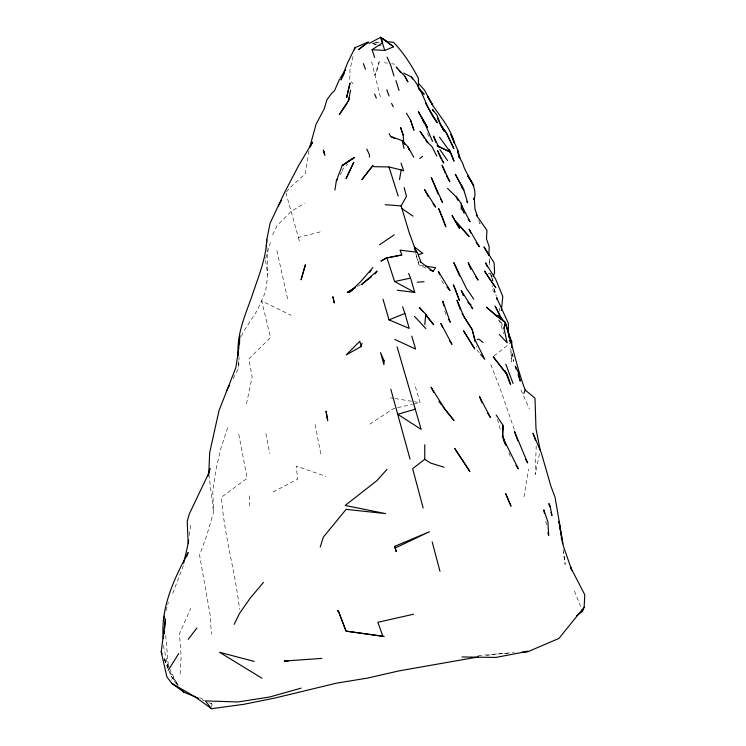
<?xml version="1.0" encoding="UTF-8"?>
<svg xmlns="http://www.w3.org/2000/svg" width="746" height="746" viewBox="0 0 746 746"><rect width="100%" height="100%" fill="white"/><g stroke="black" fill="none" stroke-linecap="round" stroke-linejoin="round"><path stroke-width="0.56" stroke-dasharray="3.73 2.8" d="M233.209 378.353L238.701 368.104L239.065 356.83M536.215 445.949L535.199 474.419L539.759 452.309M180.178 673.899L181.138 656.275L179.432 633.83L190.762 608.428M211.687 706.826L212.013 704.01L208.917 702.415M267.012 247.551L267.758 274.715L265.669 291.565L257.211 310.532L242.469 333.275L241.098 338.6M189.26 535.488L190.957 522.955M308.975 150.962L305.282 173.827L289.392 188.132L286.585 191.778M524.018 496.873L528.532 469.206M246.497 403.763L252.148 376.935L248.828 358.994L270.5 337.546L261.678 300.927L291.22 315.353M353.017 56.463L350.023 69.695L349.725 79.962L353.082 83.832M166.013 610.778L168.372 602.134M342.302 171.086L342.89 168.997L347.608 164.12M227.661 427.728L220.723 449.008L215.771 470.428L212.824 491.502L213.561 512.325L206.651 535.749L199.574 555.024L210.036 614.275L211.435 634.221M265.688 258.396L270.444 242.543M492.248 280.02L492.92 277.866M183.413 565.58L172.512 593.919M272.654 234.85L277.074 225.562L291.294 211.277L304.555 203.266M340.12 174.732L341.761 172M493.899 356.084L510.898 342.703M369.783 424.166L393.562 408.538L412.342 404.36M357.166 286.604L361.111 284.301M273.008 492.006L297.701 479.184L296.143 466.119L325.899 476.377M285.877 192.692L298.409 237.489L320.873 231.698M413.452 404.118L420.082 402.644L414.552 383.836M488.08 273.791L490.253 273.353M486.485 655.538L494.477 654.158L514.162 652.47M478.223 655.557L509.313 653.114M373.504 43.082L380.059 42.597M375.387 42.541L379.994 42.513M384.321 62.701L387.454 63.14M391.641 63.736L394.774 64.175M423.663 265.874L419.336 265.212L415.699 253.239M390.54 397.805L393.944 398.364M395.082 398.55L413.265 401.525M414.394 401.712L420.082 402.644M372.711 43.697L379.043 45.357M372.468 43.427L376.814 44.667M377.896 44.984L381.159 45.916M202.623 700.046L204.712 700.923M208.88 702.685L212.013 704.01M425.742 268.131L418.767 264.709L416.184 255.365M199.62 697.65L203.751 699.767M443.851 283.694L442.313 282.007L440.737 277.736M479.258 352.746L477.198 350.284L476.144 345.92M178.191 685.033L171.16 676.156L168.997 670.887M429.043 136.779L426.628 131.79M176.653 684.157L171.16 676.156L171.496 680.268M498.421 319.764L500.165 322.44L503.531 333.611M169.855 671.661L177.94 685.705M445.931 314.514L444.439 310.289M164.279 658.056L168.876 667.26M169.389 668.276L178.07 685.667M521.016 389.971L529.334 408.901M478.811 220.975L480.07 223.921L478.969 220.695M164.297 659.222L167.822 667.567M574.411 591.028L582.16 610.237M490.831 364.496L500.435 389.431L514.395 429.771M164.241 659.296L168.568 669.833M508.865 452.841L511.01 458.165M489.908 272.905L492.957 280.888L491.8 275.6M493.899 288.31L495.829 293.43L492.985 290.735L492.099 285.382M493.768 288.683L496.332 296.255M497.433 419.401L500.883 431.421M380.376 96.933L371.527 61.461M298.409 237.489L299.64 242.431M276.878 250.544L287.742 299.342M163.327 645.411L168.214 667.446M238.767 434.312L247.196 478.27L221.441 497.218C224.108 535.134 235.335 571.762 239.587 609.454M320.761 453.857L314.765 422.656M265.902 433.557L269.763 453.568M545.82 521.221L546.426 524.643M499.13 307.939L499.689 311.203M501.545 322.076L502.095 325.34L501.899 323.027M265.548 260.54L267.758 274.715M510.786 348.606L511.597 361.819L510.851 349.165M499.848 320.23L500.165 322.44M512.437 353.464L513.593 361.446L512.567 353.874M563.071 549.718L565.17 564.47L563.622 551.872M208.917 474.344L213.561 512.325M489.152 258.638L489.74 265.026L489.507 258.601M165.705 635.508L168.503 667.381M491.213 274.584L491.474 280.002M238.468 361.428L238.701 368.104M249.593 495.829L249.826 508.082M379.21 61.694L376.506 72.623L374.902 75.225L379.21 61.694"/><path stroke-width="1.12" d="M404.845 76.297L407.857 81.734L404.845 76.297L396.219 67.056L397.618 68.809M163.337 638.623C160.343 607.803 174.051 579.027 188.132 552.534L186.556 556.88M423.168 508.045L412.631 468.665L424.726 459.331L424.791 444.747M501.377 310.448L502.785 296.516L495.67 279.256L485.497 262.844L487.278 266.844M369.457 157.07L369.512 154.916L366.827 149.107M239.457 344.447L239.746 335.43L238.729 348.354L235.904 367.498L218.979 410.71L209.71 452.496L208.768 473.197L189.223 514.106L187.227 521.519L188.179 543.461L183.637 563.342M511.514 347.524L511.793 341.994L508.436 332.986L508.371 323.326L496.538 297.505L497.069 299.584M576.621 615.823L582.598 611.319L584.137 607.225L584.789 594.795L570.429 566.997L571.874 570.597L563.379 546.1L555.061 497.237L550.846 486.066L541.288 452.803L532.961 433.221L535.591 440.457M503.13 425.481L502.459 436.876L503.13 425.481L496.174 415.037M266.322 246.236L266.788 239.634L270.08 223.268L284.972 191.75L298.381 166.032L312.602 142.076L310.271 146.794M474.083 199.583L474.242 197.569L474.941 208.973L477.496 216.405M164.251 633.904L164.53 630.445M164.717 628.141L165.453 618.928L161.211 651.911L166.899 676.93L171.739 683.355L183.824 692.129L198.445 698.293M424.782 324.575L425.78 314.262L419.392 307.464L422.945 311.781M474.13 199.518C478.158 185.782 465.924 175.832 462.772 163.449L460.646 159.504L457.485 149.909L459.303 157.816M266.788 239.634C266.042 257.957 259.114 274.892 253.323 291.984C246.469 312.798 236.137 333.359 238.272 355.87M188.179 543.461L188.645 540.039M352.317 159.252L353.893 157.62L342.172 165.603L336.287 181.129L334.917 190.016M399.511 179.562L401.189 169.939L388.992 166.964L373.392 166.647L372.478 165.342M350.592 90.21L348.354 101.577L349.091 97.81L348.307 100.747L339.29 114.632L347.058 103.442M354.518 49.851L355.021 47.641L368.123 42.186L368.487 42.587M362.015 343.207L361.195 346.526L346.191 354.928L359.786 341.286L361.129 346.368M208.768 473.197L209.999 468.637L207.78 476.517M163.365 620.513L164.54 616.187M309.637 147.605L316.071 124.246L324.174 108.935L326.925 99.805L331.839 93.082L334.432 90.909L339.486 79.318M503.932 328.053L505.452 322.673L499.205 315.791L495.503 315.288L486.401 307.184L505.452 322.673L504.016 328.66L507.159 342.834L499.326 334.497M493.255 276.785L494.607 272.458L494.076 262.769L483.967 246.833L488.854 255.44L489.208 246.712L486.467 238.934L486.961 230.383L476.293 215.072M320.239 546.977L323.344 537.101L346.125 509.359L385.617 513.612L345.184 505.462L376.777 480.741L387.034 469.346M523.869 393.431L525.156 389.999C517.025 368.44 512.633 345.631 505.723 323.689L507.942 332.427M355.021 47.641L347.431 63.186L340.959 79.934L344.493 72.866M234.169 624.355L239.522 613.417L250.264 598.068L263.431 582.449M226.336 391.23L229.358 385.523M401.628 254.125L400.033 250.134L416.38 252.157L409.134 232.519L401.152 205.905L406.477 196.394L404.173 187.591M278.333 205.915L281.568 200.245M336.287 181.129L337.379 179.301M168.242 670.281L178.704 653.617M340.129 78.162L345.678 69.648M369.802 272.337L371.06 270.406M429.938 269.959L433.081 271.339L435.552 267.683L425.817 266.201M375.117 273.885L377.103 271.022L361.418 284.599L371.461 276.738M188.179 639.397L196.879 628.029M584.137 607.225L558.903 638.464L527.59 651.827L521.874 652.228M372.944 267.506L360.56 281.764L349.072 292.525L352.774 289.924M379.49 244.809L394.242 234.822M419.69 158.46L422.581 156.371M354.285 157.611L342.172 165.603L353.996 157.826M374.613 57.498L372.077 49.702L382.661 42.783L380.684 37.3L369.139 43.408M355.189 287.639L347.291 292.376L355.189 287.76M395.408 547.9L429.472 531.739L394.727 546.342L396.154 551.471L394.727 546.342M372.077 49.702L384.75 50.439L393.571 46.793L383.09 38.969M383.006 299.221L389.02 319.875L404.91 313.441L402.644 306.783M418.403 254.675L422.833 253.286L414.235 246.87M415.559 409.116L397.73 414.263L421.145 429.36L397.086 346.825M301.132 688.129L269.735 696.988L237.834 701.967L205.402 700.914L211.472 708.7L243.672 704.336L274.64 698.097L336.427 683.187L367.909 678.021L399.082 670.868L478.494 656.909M413.508 614.238L377.83 622.285L382.922 636.31L346.041 631.116L338.19 610.545L337.332 610.769L338.386 611.496M387.454 259.384L394.615 281.54L410.58 278.09L414.776 292.404L397.348 290.241M477.198 339.393L478.923 339.197L483.016 342.47M525.743 651.482L528.056 651.277L495.922 657.431L461.97 656.956M321.852 658.382L284.207 661.059L288.292 661.031M417.34 282.175L424.045 281.755M385.225 204.721L401.152 205.905M384.209 636.45L346.041 631.116L338.609 611.627M254.255 661.404L219.594 652.302L261.921 678.207M444.084 467.248L430.619 463.061L424.726 459.331M389.132 133.599L390.755 136.518L402.103 140.565L407.736 146.552L409.647 149.918L408.398 148.678M401.189 169.939L403.745 170.881L401.022 163.206M389.02 319.875L409.2 328.38L404.91 313.441M394.783 339.411L415.597 349.063L411.783 336.185M437.305 145.871L450.286 152.081L439.487 137.152M437.203 145.768L450.286 152.081M403.67 73.099L411.428 76.987C423.644 90.191 425.798 109.009 437.305 122.726L425.434 103.153M390.755 136.518L394.783 138.542M394.615 281.54L414.776 292.404M171.739 683.355L195.182 696.867L211.472 708.7M384.75 50.439L380.684 37.3L387.277 41.692L393.496 42.308C403.726 52.938 411.624 65.406 418.422 78.423L418.487 87.552M401.889 208.554L413.014 216.144M495.503 315.288L501.359 319.493L499.205 315.791M380.684 37.3L393.571 46.793M467.77 302.363L471.052 304.778M420.054 261.585L433.081 271.339M408.603 273.437L410.58 278.09M525.156 389.999L534.994 398.168L536.001 428.866L540.216 450.099M182.248 690.656L183.824 692.129L182.416 690.358M418.497 88.699L424.176 94.238L419.914 89.651M447.516 188.365L455.89 196.571L457.932 200.301M414.478 316.379L425.835 328.538M410.449 119.882L413.89 130.028L410.449 119.882L406.439 113.15M446.929 287.07L449.997 290.455L438.359 271.33L439.543 274.528M471.258 307.175L472.75 308.835L461.252 290.53L463.275 295.547M418.478 83.347L424.53 90.191L432.615 105.102L427.617 96.383C435.589 112.711 450.183 125.076 454.398 143.26L450.91 134.401L457.485 149.787L459.331 157.928M480.638 354.387L484.769 359.32L474.913 339.728L472.19 329.564L464.105 317.031L456.99 300.181L460.31 309.59M426.488 316.09L433.594 324.715L425.78 314.262M399.026 70.562L400.425 72.306M405.022 144.621L403.838 143.101L403.166 134.998L400.593 127.519L403.241 135.119M433.062 203.751L435.683 207.099L424.558 189.596L428.223 196.571M510.404 340.213L511.793 341.994M476.172 242.515L479.37 246.74L469.094 229.059L470.819 233.162M438.816 401.245L441.613 404.938M443.012 406.784L453.988 420.53L445.11 409.554L431.076 387.146L433.64 392.293M490.737 280.683L495.773 287.592L484.546 271.096L490.103 279.825M415.625 250.199L417.62 252.969L421.005 262.517M456.421 196.795L461.224 203.565L464.245 213.123L462.781 210.158M442.042 160.632L443.758 163.057L437.52 150.524L441.026 158.795M475.594 276.57L478.111 280.132L468.227 262.676L470.819 269.371M439.87 149.554L447.563 160.576M468.255 219.11L470.111 221.786L461.532 205.392L463.937 211.566M515.924 465.327L518.386 468.908L502.953 437.883M473.729 299.118L466.287 288.217L453.81 262.601L459.62 276.151M449.596 340.745L451.992 344.354L440.877 323.466L442.527 327.447M466.698 201.299L467.686 202.828L463.77 189.792L455.293 174.284L463.788 190.034L461.532 185.446L462.501 188.757M424.399 138.01L420.054 131.305L428.661 143.456L432.065 146.738L436.783 156.11M425.64 139.922L427.505 142.803M487.427 412.697L490.467 417.48L479.454 396.583L482.037 402.812M387.099 57.106L390.736 65.396L393.972 75.961M407.736 146.552L413.844 157.285M446.406 175.599L449.801 181.651L442.07 165.202L445.427 173.548M448.644 319.363L450.276 322.272L442.816 301.151L443.628 305.72M433.538 111.341L432.456 109.382L437.128 115.397L440.401 124.358L443.991 131.063L437.342 118.176M411.428 76.987L412.538 79.001M440.513 198.79L442.602 202.586L431.309 177.445L438.014 193.969M525.52 459.004L527.627 462.921L514.395 431.244L517.752 440.653M502.804 320.771L495.102 306.112L499.018 314.197M391.585 103.433L393.245 106.874M462.063 313.553L472.19 329.564L475.09 341.565M438.667 146.962L433.529 136.08L435.804 142.346M432.531 141.395L425.453 124.946L418.385 111.62L427.383 127.314L422.217 118.157L423.569 122.353M374.641 94.052L376.32 98.127M161.211 651.911L162.078 654.028M505.881 372.897L505.023 370.771L507.355 374.874L510.59 384.61L506.739 375.024M505.872 445.39L503.308 439.012L504.939 443.124L502.45 433.622M505.797 364.188L513.08 383.481M386.792 89.781L389.03 95.926M363.433 63.624L365.4 69.247M516.325 369.382L515.244 366.183L517.957 371.396L520.279 381.103L518.125 374.706M547.844 532.635L548.702 535.358L547.918 522.041L543.806 509.816L544.412 513.239M395.94 80.596L399.026 90.425M398.168 196.03L388.992 166.964M390.811 389.253L410.067 459.191M432.195 541.913L439.991 571.333M508.502 334.609L509.332 337.891M509.882 340.073L510.441 342.265L509.994 340.204M549.709 506.832L548.87 503.541L550.063 505.657L551.937 515.607L551.098 512.315M402.103 140.565L404.08 148.51M414.478 247.933L414.962 250.05M509.546 338.143L508.436 332.986L508.772 335.215M418.105 85.949L418.497 88.121M560.321 530.415L559.024 521.333L562.633 543.853M560.638 532.691L560.964 534.957M561.29 537.223L561.607 539.498M461.224 203.565L461.261 209.654M384.097 360.784L383.92 364.682L380.544 352.606L384.097 360.784M349.986 83.282L346.648 97.446L349.986 83.282M302.466 274.789L301.067 279.797L305.431 264.709L302.466 274.789M349.1 172.056L346.079 178.63L353.837 162.18L349.1 172.056M369.82 169.435L361.847 179.674L372.925 165.565L369.82 169.435M358.612 49.562L368.123 42.186L358.612 49.562M386.549 257.967L380.889 261.1L386.484 258.032L401.926 254.936L386.549 257.967M469.001 236.342L455.032 220.685L452.085 215.501L459.424 228.36L455.032 220.685L469.001 236.342M507.355 374.874L493.33 356.961L507.355 374.874M468.609 177.119L467.714 175.991L473.729 185.53L468.609 177.119M446.453 133.03L440.438 124.582L446.453 133.03L453.792 148.398L446.453 133.03M469.784 471.36L454.687 448.411L469.784 471.36M474.652 348.774L463.667 330.963L474.652 348.774M451.442 154.366L449.148 149.349L454.006 161.183L451.442 154.366M442.565 217.823L438.601 208.423L445.828 226.765L442.565 217.823M510.945 506.002L505.76 493.815L510.945 506.002M455.61 290.007L453.363 284.767L459.415 300.424L455.61 290.007M323.857 151.82L323.344 150.077L324.818 155.187L323.857 151.82M334.227 302.848L332.93 296.852L334.227 302.848M327.68 420.558L326.067 411.307L327.68 420.558"/></g></svg>
